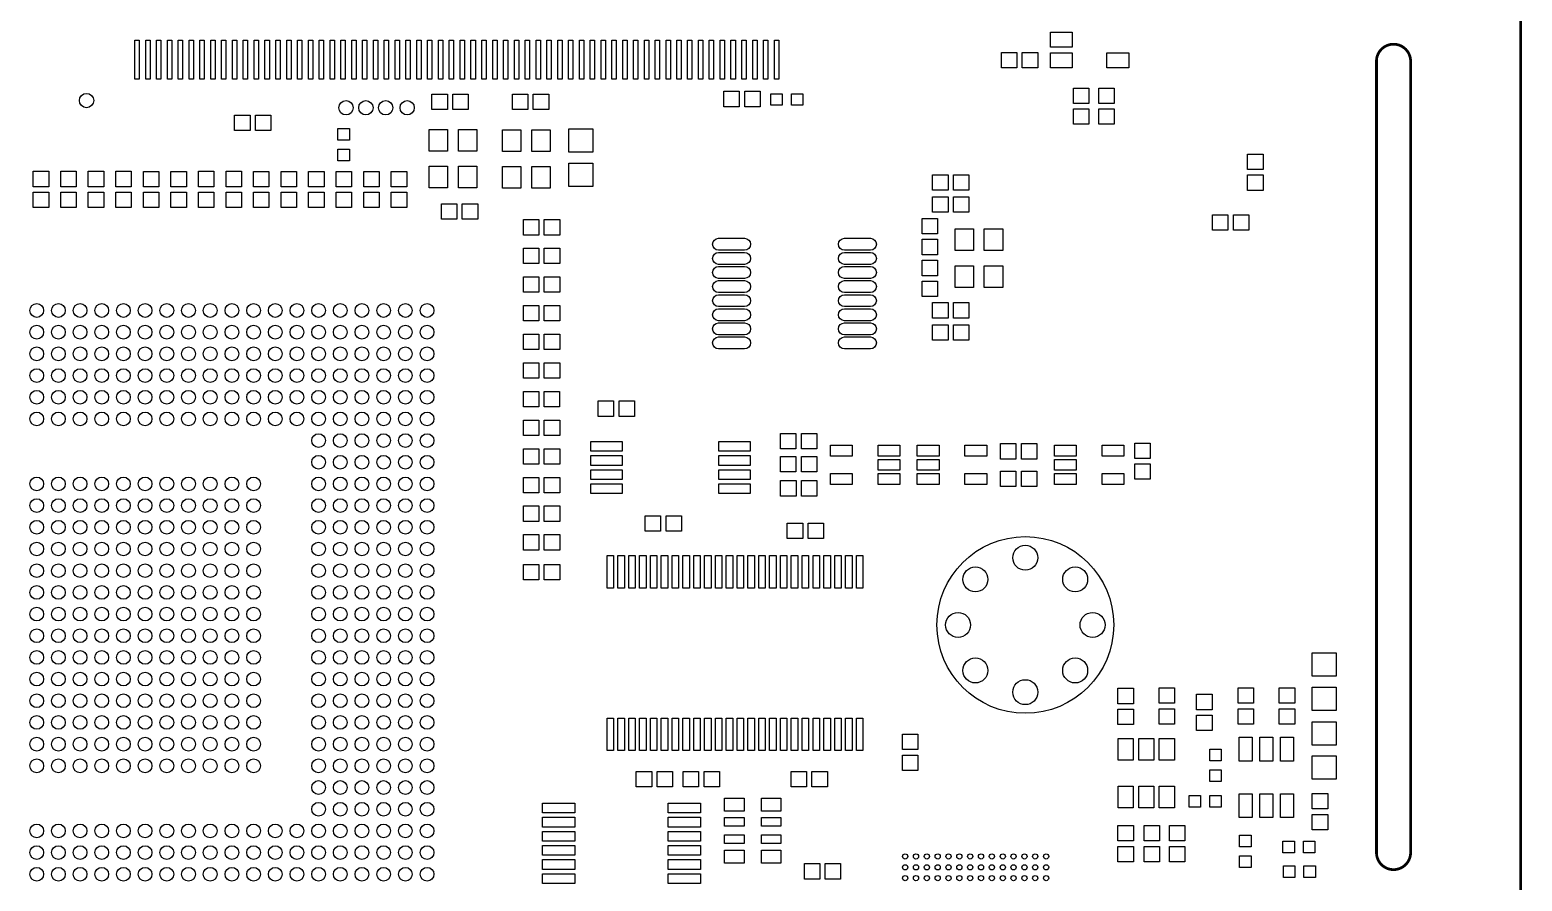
# Model space of a CAD drawing. Extents: x -186 to 234, y -83 to 214.
# Drawn here: x -2.3 to 66.5, y 33.5 to 72.8 of the extents above; entities that cross this region are included whole.
import ezdxf

# ---------------------------------------------------------------- set-up
doc = ezdxf.new("R2010")
doc.units = 0
doc.layers.add('BG_OUTLINE', color=253, linetype='CONTINUOUS')
doc.layers.add('PIN_PASTEMASK_TOP', color=85, linetype='CONTINUOUS')

msp = doc.modelspace()

# ---------------------------------------------------------------- linework, layer by layer
at = {"layer": 'BG_OUTLINE', "const_width": 0.127}
for points in [[(66.460395, 157.020311), (66.460395, -9.271)], [(59.805595, 71.334605), (59.805595, 68.794605)], [(61.380395, 71.334605), (61.380395, 68.794605)], [(59.805595, 37.381891), (59.805595, 68.794605)], [(61.380395, 34.841891), (61.380395, 68.794605)], [(59.805595, 34.841891), (59.805595, 37.381891)]]:
    msp.add_lwpolyline(points, dxfattribs=at)
for points in [[(59.805595, 71.334605, -1.000032), (61.380395, 71.334605)], [(61.380395, 34.841891, -0.999935), (59.805595, 34.841891)]]:
    msp.add_lwpolyline(points, format="xyb", dxfattribs=at)
at = {"layer": 'PIN_PASTEMASK_TOP'}
for points in [[(2.547823, 70.506336), (2.547823, 72.307247), (2.748534, 72.307247), (2.748534, 70.506336)], [(3.047721, 70.506336), (3.047721, 72.307247), (3.248431, 72.307247), (3.248431, 70.506336)], [(3.547821, 70.506336), (3.547821, 72.307247), (3.748532, 72.307247), (3.748532, 70.506336)], [(4.047719, 70.506336), (4.047719, 72.307247), (4.248429, 72.307247), (4.248429, 70.506336)], [(4.547819, 70.506336), (4.547819, 72.307247), (4.74853, 72.307247), (4.74853, 70.506336)], [(5.047717, 70.506336), (5.047717, 72.307247), (5.248427, 72.307247), (5.248427, 70.506336)], [(5.547817, 70.506336), (5.547817, 72.307247), (5.748528, 72.307247), (5.748528, 70.506336)], [(6.04774, 70.506336), (6.04774, 72.307247), (6.248451, 72.307247), (6.248451, 70.506336)], [(6.547841, 70.506336), (6.547841, 72.307247), (6.748551, 72.307247), (6.748551, 70.506336)], [(7.047738, 70.506336), (7.047738, 72.307247), (7.248449, 72.307247), (7.248449, 70.506336)], [(7.547839, 70.506336), (7.547839, 72.307247), (7.748549, 72.307247), (7.748549, 70.506336)], [(8.047736, 70.506336), (8.047736, 72.307247), (8.248447, 72.307247), (8.248447, 70.506336)], [(8.547837, 70.506336), (8.547837, 72.307247), (8.748547, 72.307247), (8.748547, 70.506336)], [(9.047734, 70.506336), (9.047734, 72.307247), (9.248445, 72.307247), (9.248445, 70.506336)], [(9.547835, 70.506336), (9.547835, 72.307247), (9.748545, 72.307247), (9.748545, 70.506336)], [(10.047732, 70.506336), (10.047732, 72.307247), (10.248443, 72.307247), (10.248443, 70.506336)], [(10.547833, 70.506336), (10.547833, 72.307247), (10.748543, 72.307247), (10.748543, 70.506336)], [(11.04773, 70.506336), (11.04773, 72.307247), (11.248441, 72.307247), (11.248441, 70.506336)], [(11.547831, 70.506336), (11.547831, 72.307247), (11.748541, 72.307247), (11.748541, 70.506336)], [(12.047728, 70.506336), (12.047728, 72.307247), (12.248439, 72.307247), (12.248439, 70.506336)], [(12.547829, 70.506336), (12.547829, 72.307247), (12.748539, 72.307247), (12.748539, 70.506336)], [(13.047726, 70.506336), (13.047726, 72.307247), (13.248437, 72.307247), (13.248437, 70.506336)], [(13.547827, 70.506336), (13.547827, 72.307247), (13.748537, 72.307247), (13.748537, 70.506336)], [(14.047724, 70.506336), (14.047724, 72.307247), (14.248435, 72.307247), (14.248435, 70.506336)], [(14.547825, 70.506336), (14.547825, 72.307247), (14.748535, 72.307247), (14.748535, 70.506336)], [(15.047722, 70.506336), (15.047722, 72.307247), (15.248433, 72.307247), (15.248433, 70.506336)], [(15.547823, 70.506336), (15.547823, 72.307247), (15.748533, 72.307247), (15.748533, 70.506336)], [(16.04772, 70.506336), (16.04772, 72.307247), (16.248431, 72.307247), (16.248431, 70.506336)], [(16.547821, 70.506336), (16.547821, 72.307247), (16.748531, 72.307247), (16.748531, 70.506336)], [(17.047718, 70.506336), (17.047718, 72.307247), (17.248429, 72.307247), (17.248429, 70.506336)], [(17.547819, 70.506336), (17.547819, 72.307247), (17.748529, 72.307247), (17.748529, 70.506336)], [(18.047716, 70.506336), (18.047716, 72.307247), (18.248427, 72.307247), (18.248427, 70.506336)], [(18.547817, 70.506336), (18.547817, 72.307247), (18.748527, 72.307247), (18.748527, 70.506336)], [(19.047739, 70.506336), (19.047739, 72.307247), (19.24845, 72.307247), (19.24845, 70.506336)], [(19.54784, 70.506336), (19.54784, 72.307247), (19.748551, 72.307247), (19.748551, 70.506336)], [(20.047737, 70.506336), (20.047737, 72.307247), (20.248448, 72.307247), (20.248448, 70.506336)], [(20.547838, 70.506336), (20.547838, 72.307247), (20.748549, 72.307247), (20.748549, 70.506336)], [(21.047735, 70.506336), (21.047735, 72.307247), (21.248446, 72.307247), (21.248446, 70.506336)], [(21.547836, 70.506336), (21.547836, 72.307247), (21.748547, 72.307247), (21.748547, 70.506336)], [(22.047733, 70.506336), (22.047733, 72.307247), (22.248444, 72.307247), (22.248444, 70.506336)], [(22.547834, 70.506336), (22.547834, 72.307247), (22.748545, 72.307247), (22.748545, 70.506336)], [(23.047731, 70.506336), (23.047731, 72.307247), (23.248442, 72.307247), (23.248442, 70.506336)], [(23.547832, 70.506336), (23.547832, 72.307247), (23.748543, 72.307247), (23.748543, 70.506336)], [(24.047729, 70.506336), (24.047729, 72.307247), (24.24844, 72.307247), (24.24844, 70.506336)], [(24.54783, 70.506336), (24.54783, 72.307247), (24.748541, 72.307247), (24.748541, 70.506336)], [(25.047727, 70.506336), (25.047727, 72.307247), (25.248438, 72.307247), (25.248438, 70.506336)], [(25.547828, 70.506336), (25.547828, 72.307247), (25.748539, 72.307247), (25.748539, 70.506336)], [(26.047725, 70.506336), (26.047725, 72.307247), (26.248436, 72.307247), (26.248436, 70.506336)], [(26.547826, 70.506336), (26.547826, 72.307247), (26.748537, 72.307247), (26.748537, 70.506336)], [(27.047723, 70.506336), (27.047723, 72.307247), (27.248434, 72.307247), (27.248434, 70.506336)], [(27.738629, 72.307247), (27.738629, 70.506336), (27.537918, 70.506336), (27.537918, 72.307247)], [(28.238526, 72.307247), (28.238526, 70.506336), (28.037815, 70.506336), (28.037815, 72.307247)], [(28.738627, 72.307247), (28.738627, 70.506336), (28.537916, 70.506336), (28.537916, 72.307247)], [(29.23855, 72.307247), (29.23855, 70.506336), (29.037839, 70.506336), (29.037839, 72.307247)], [(29.73865, 72.307247), (29.73865, 70.506336), (29.537939, 70.506336), (29.537939, 72.307247)], [(30.238548, 72.307247), (30.238548, 70.506336), (30.037837, 70.506336), (30.037837, 72.307247)], [(30.738648, 72.307247), (30.738648, 70.506336), (30.537937, 70.506336), (30.537937, 72.307247)], [(31.238546, 72.307247), (31.238546, 70.506336), (31.037835, 70.506336), (31.037835, 72.307247)], [(31.738646, 72.307247), (31.738646, 70.506336), (31.537935, 70.506336), (31.537935, 72.307247)], [(32.238544, 72.307247), (32.238544, 70.506336), (32.037833, 70.506336), (32.037833, 72.307247)], [(44.77799, 72.681097), (45.777988, 72.681097), (45.777988, 71.981098), (44.77799, 71.981098)], [(43.222189, 71.736712), (43.222189, 71.025512), (42.510989, 71.025512), (42.510989, 71.736712)], [(44.1849, 71.736712), (44.1849, 71.025512), (43.4737, 71.025512), (43.4737, 71.736712)], [(44.77799, 71.731086), (45.777988, 71.731086), (45.777988, 71.031087), (44.77799, 71.031087)], [(47.377985, 71.731086), (48.377983, 71.731086), (48.377983, 71.031087), (47.377985, 71.031087)], [(16.248583, 69.1134), (16.248583, 69.8246), (16.959783, 69.8246), (16.959783, 69.1134)], [(17.211294, 69.1134), (17.211294, 69.8246), (17.922494, 69.8246), (17.922494, 69.1134)], [(20.668285, 69.8246), (20.668285, 69.1134), (19.957085, 69.1134), (19.957085, 69.8246)], [(21.630996, 69.8246), (21.630996, 69.1134), (20.919796, 69.1134), (20.919796, 69.8246)], [(30.420589, 69.9516), (30.420589, 69.2404), (29.709389, 69.2404), (29.709389, 69.9516)], [(31.3833, 69.9516), (31.3833, 69.2404), (30.6721, 69.2404), (30.6721, 69.9516)], [(31.871387, 69.3039), (31.871387, 69.8373), (32.404787, 69.8373), (32.404787, 69.3039)], [(32.821397, 69.3039), (32.821397, 69.8373), (33.354797, 69.8373), (33.354797, 69.3039)], [(46.546795, 69.390311), (45.835595, 69.390311), (45.835595, 70.101511), (46.546795, 70.101511)], [(47.003995, 70.101511), (47.715195, 70.101511), (47.715195, 69.390311), (47.003995, 69.390311)], [(7.146265, 68.14058), (7.146265, 68.85178), (7.857465, 68.85178), (7.857465, 68.14058)], [(8.108975, 68.14058), (8.108975, 68.85178), (8.820175, 68.85178), (8.820175, 68.14058)], [(46.546795, 68.4276), (45.835595, 68.4276), (45.835595, 69.1388), (46.546795, 69.1388)], [(47.003995, 69.1388), (47.715195, 69.1388), (47.715195, 68.4276), (47.003995, 68.4276)], [(11.913895, 68.229505), (12.447295, 68.229505), (12.447295, 67.696105), (11.913895, 67.696105)], [(16.965435, 67.194608), (16.115525, 67.194608), (16.115525, 68.194606), (16.965435, 68.194606)], [(18.315648, 67.194608), (17.465739, 67.194608), (17.465739, 68.194606), (18.315648, 68.194606)], [(19.500126, 68.174819), (20.350036, 68.174819), (20.350036, 67.174821), (19.500126, 67.174821)], [(20.850339, 68.174819), (21.700249, 68.174819), (21.700249, 67.174821), (20.850339, 67.174821)], [(22.554006, 68.210887), (23.671606, 68.210887), (23.671606, 67.138499), (22.554006, 67.138499)], [(11.913895, 67.279495), (12.447295, 67.279495), (12.447295, 66.746095), (11.913895, 66.746095)], [(54.5735, 66.3448), (53.8623, 66.3448), (53.8623, 67.056), (54.5735, 67.056)], [(-1.428013, 65.549297), (-2.139213, 65.549297), (-2.139213, 66.260497), (-1.428013, 66.260497)], [(-0.158013, 65.549297), (-0.869213, 65.549297), (-0.869213, 66.260497), (-0.158013, 66.260497)], [(1.111987, 65.549297), (0.400787, 65.549297), (0.400787, 66.260497), (1.111987, 66.260497)], [(2.381987, 65.549297), (1.670787, 65.549297), (1.670787, 66.260497), (2.381987, 66.260497)], [(2.940787, 66.258008), (3.651987, 66.258008), (3.651987, 65.546808), (2.940787, 65.546808)], [(4.210787, 66.258008), (4.921987, 66.258008), (4.921987, 65.546808), (4.210787, 65.546808)], [(6.191987, 65.549297), (5.480787, 65.549297), (5.480787, 66.260497), (6.191987, 66.260497)], [(7.461987, 65.549297), (6.750787, 65.549297), (6.750787, 66.260497), (7.461987, 66.260497)], [(8.020787, 66.258008), (8.731987, 66.258008), (8.731987, 65.546808), (8.020787, 65.546808)], [(9.290787, 66.258008), (10.001987, 66.258008), (10.001987, 65.546808), (9.290787, 65.546808)], [(11.271987, 65.546707), (10.560787, 65.546707), (10.560787, 66.257907), (11.271987, 66.257907)], [(12.541987, 65.546707), (11.830787, 65.546707), (11.830787, 66.257907), (12.541987, 66.257907)], [(13.100787, 66.258008), (13.811987, 66.258008), (13.811987, 65.546808), (13.100787, 65.546808)], [(14.370787, 66.258008), (15.081987, 66.258008), (15.081987, 65.546808), (14.370787, 65.546808)], [(16.965435, 65.494789), (16.115525, 65.494789), (16.115525, 66.494787), (16.965435, 66.494787)], [(18.315648, 65.494789), (17.465739, 65.494789), (17.465739, 66.494787), (18.315648, 66.494787)], [(19.500126, 66.475), (20.350036, 66.475), (20.350036, 65.475002), (19.500126, 65.475002)], [(20.850339, 66.475), (21.700249, 66.475), (21.700249, 65.475002), (20.850339, 65.475002)], [(22.554006, 66.636087), (23.671606, 66.636087), (23.671606, 65.563699), (22.554006, 65.563699)], [(40.048485, 66.095905), (40.048485, 65.384705), (39.337285, 65.384705), (39.337285, 66.095905)], [(41.011196, 66.095905), (41.011196, 65.384705), (40.299996, 65.384705), (40.299996, 66.095905)], [(54.5735, 65.382089), (53.8623, 65.382089), (53.8623, 66.093289), (54.5735, 66.093289)], [(-1.428013, 64.586587), (-2.139213, 64.586587), (-2.139213, 65.297787), (-1.428013, 65.297787)], [(-0.158013, 64.586587), (-0.869213, 64.586587), (-0.869213, 65.297787), (-0.158013, 65.297787)], [(1.111987, 64.586587), (0.400787, 64.586587), (0.400787, 65.297787), (1.111987, 65.297787)], [(2.381987, 64.586587), (1.670787, 64.586587), (1.670787, 65.297787), (2.381987, 65.297787)], [(2.940787, 65.295297), (3.651987, 65.295297), (3.651987, 64.584097), (2.940787, 64.584097)], [(4.210787, 65.295297), (4.921987, 65.295297), (4.921987, 64.584097), (4.210787, 64.584097)], [(6.191987, 64.586587), (5.480787, 64.586587), (5.480787, 65.297787), (6.191987, 65.297787)], [(7.461987, 64.586587), (6.750787, 64.586587), (6.750787, 65.297787), (7.461987, 65.297787)], [(8.020787, 65.295297), (8.731987, 65.295297), (8.731987, 64.584097), (8.020787, 64.584097)], [(9.290787, 65.295297), (10.001987, 65.295297), (10.001987, 64.584097), (9.290787, 64.584097)], [(11.271987, 64.583996), (10.560787, 64.583996), (10.560787, 65.295196), (11.271987, 65.295196)], [(12.541987, 64.583996), (11.830787, 64.583996), (11.830787, 65.295196), (12.541987, 65.295196)], [(13.100787, 65.295297), (13.811987, 65.295297), (13.811987, 64.584097), (13.100787, 64.584097)], [(14.370787, 65.295297), (15.081987, 65.295297), (15.081987, 64.584097), (14.370787, 64.584097)], [(17.394504, 64.761897), (17.394504, 64.050697), (16.683304, 64.050697), (16.683304, 64.761897)], [(18.357215, 64.761897), (18.357215, 64.050697), (17.646015, 64.050697), (17.646015, 64.761897)], [(40.048485, 65.079905), (40.048485, 64.368705), (39.337285, 64.368705), (39.337285, 65.079905)], [(41.011196, 65.079905), (41.011196, 64.368705), (40.299996, 64.368705), (40.299996, 65.079905)], [(21.176285, 64.0334), (21.176285, 63.3222), (20.465085, 63.3222), (20.465085, 64.0334)], [(22.138996, 64.0334), (22.138996, 63.3222), (21.427796, 63.3222), (21.427796, 64.0334)], [(39.564589, 63.37681), (38.853389, 63.37681), (38.853389, 64.08801), (39.564589, 64.08801)], [(52.246784, 63.541402), (52.246784, 64.252602), (52.957984, 64.252602), (52.957984, 63.541402)], [(53.209495, 63.541402), (53.209495, 64.252602), (53.920695, 64.252602), (53.920695, 63.541402)], [(40.369528, 63.605308), (41.219437, 63.605308), (41.219437, 62.60531), (40.369528, 62.60531)], [(41.719741, 63.605308), (42.569651, 63.605308), (42.569651, 62.60531), (41.719741, 62.60531)], [(21.176285, 62.7126), (21.176285, 62.0014), (20.465085, 62.0014), (20.465085, 62.7126)], [(22.138996, 62.7126), (22.138996, 62.0014), (21.427796, 62.0014), (21.427796, 62.7126)], [(39.564589, 62.414099), (38.853389, 62.414099), (38.853389, 63.125299), (39.564589, 63.125299)], [(38.853389, 62.157712), (39.564589, 62.157712), (39.564589, 61.446512), (38.853389, 61.446512)], [(21.176285, 61.3918), (21.176285, 60.6806), (20.465085, 60.6806), (20.465085, 61.3918)], [(22.138996, 61.3918), (22.138996, 60.6806), (21.427796, 60.6806), (21.427796, 61.3918)], [(40.369528, 61.90549), (41.219437, 61.90549), (41.219437, 60.905492), (40.369528, 60.905492)], [(41.719741, 61.90549), (42.569651, 61.90549), (42.569651, 60.905492), (41.719741, 60.905492)], [(38.853389, 61.195001), (39.564589, 61.195001), (39.564589, 60.483801), (38.853389, 60.483801)], [(21.176285, 60.071), (21.176285, 59.3598), (20.465085, 59.3598), (20.465085, 60.071)], [(22.138996, 60.071), (22.138996, 59.3598), (21.427796, 59.3598), (21.427796, 60.071)], [(40.048485, 60.203105), (40.048485, 59.491905), (39.337285, 59.491905), (39.337285, 60.203105)], [(41.011196, 60.203105), (41.011196, 59.491905), (40.299996, 59.491905), (40.299996, 60.203105)], [(40.048485, 59.187105), (40.048485, 58.475905), (39.337285, 58.475905), (39.337285, 59.187105)], [(41.011196, 59.187105), (41.011196, 58.475905), (40.299996, 58.475905), (40.299996, 59.187105)], [(21.176285, 58.7502), (21.176285, 58.039), (20.465085, 58.039), (20.465085, 58.7502)], [(22.138996, 58.7502), (22.138996, 58.039), (21.427796, 58.039), (21.427796, 58.7502)], [(21.176285, 57.4294), (21.176285, 56.7182), (20.465085, 56.7182), (20.465085, 57.4294)], [(22.138996, 57.4294), (22.138996, 56.7182), (21.427796, 56.7182), (21.427796, 57.4294)], [(21.173694, 56.1086), (21.173694, 55.3974), (20.462494, 55.3974), (20.462494, 56.1086)], [(22.136405, 56.1086), (22.136405, 55.3974), (21.425205, 55.3974), (21.425205, 56.1086)], [(23.916208, 54.958945), (23.916208, 55.670145), (24.627408, 55.670145), (24.627408, 54.958945)], [(24.878919, 54.958945), (24.878919, 55.670145), (25.590119, 55.670145), (25.590119, 54.958945)], [(21.176285, 54.7878), (21.176285, 54.0766), (20.465085, 54.0766), (20.465085, 54.7878)], [(22.138996, 54.7878), (22.138996, 54.0766), (21.427796, 54.0766), (21.427796, 54.7878)], [(25.020842, 53.795955), (25.020842, 53.345867), (23.57073, 53.345867), (23.57073, 53.795955)], [(30.920855, 53.795955), (30.920855, 53.345867), (29.470744, 53.345867), (29.470744, 53.795955)], [(33.030693, 54.170605), (33.030693, 53.459405), (32.319493, 53.459405), (32.319493, 54.170605)], [(33.993404, 54.170605), (33.993404, 53.459405), (33.282204, 53.459405), (33.282204, 54.170605)], [(43.177003, 53.702509), (43.177003, 52.991309), (42.465803, 52.991309), (42.465803, 53.702509)], [(44.139714, 53.702509), (44.139714, 52.991309), (43.428514, 52.991309), (43.428514, 53.702509)], [(48.657789, 53.729204), (49.368989, 53.729204), (49.368989, 53.018004), (48.657789, 53.018004)], [(21.177301, 53.467), (21.177301, 52.7558), (20.466101, 52.7558), (20.466101, 53.467)], [(22.140012, 53.467), (22.140012, 52.7558), (21.428812, 52.7558), (21.428812, 53.467)], [(25.020842, 53.145944), (25.020842, 52.695856), (23.57073, 52.695856), (23.57073, 53.145944)], [(30.920855, 53.145944), (30.920855, 52.695856), (29.470744, 52.695856), (29.470744, 53.145944)], [(33.030693, 53.103805), (33.030693, 52.392605), (32.319493, 52.392605), (32.319493, 53.103805)], [(33.993404, 53.103805), (33.993404, 52.392605), (33.282204, 52.392605), (33.282204, 53.103805)], [(35.623538, 53.122297), (34.621229, 53.122297), (34.621229, 53.624709), (35.623538, 53.624709)], [(37.823737, 53.122297), (36.821427, 53.122297), (36.821427, 53.624709), (37.823737, 53.624709)], [(38.628841, 53.624709), (39.63115, 53.624709), (39.63115, 53.122297), (38.628841, 53.122297)], [(40.82904, 53.624709), (41.831349, 53.624709), (41.831349, 53.122297), (40.82904, 53.122297)], [(44.951332, 53.624709), (45.953642, 53.624709), (45.953642, 53.122297), (44.951332, 53.122297)], [(47.151531, 53.624709), (48.153841, 53.624709), (48.153841, 53.122297), (47.151531, 53.122297)], [(25.020842, 52.495755), (25.020842, 52.045667), (23.57073, 52.045667), (23.57073, 52.495755)], [(30.920855, 52.495755), (30.920855, 52.045667), (29.470744, 52.045667), (29.470744, 52.495755)], [(35.623538, 51.822274), (34.621229, 51.822274), (34.621229, 52.324686), (35.623538, 52.324686)], [(37.823737, 52.472285), (36.821427, 52.472285), (36.821427, 52.974697), (37.823737, 52.974697)], [(37.823737, 51.822274), (36.821427, 51.822274), (36.821427, 52.324686), (37.823737, 52.324686)], [(38.628841, 52.974697), (39.63115, 52.974697), (39.63115, 52.472285), (38.628841, 52.472285)], [(38.628841, 52.324686), (39.63115, 52.324686), (39.63115, 51.822274), (38.628841, 51.822274)], [(40.82904, 52.324686), (41.831349, 52.324686), (41.831349, 51.822274), (40.82904, 51.822274)], [(43.177003, 52.432509), (43.177003, 51.721309), (42.465803, 51.721309), (42.465803, 52.432509)], [(44.139714, 52.432509), (44.139714, 51.721309), (43.428514, 51.721309), (43.428514, 52.432509)], [(44.951332, 52.974697), (45.953642, 52.974697), (45.953642, 52.472285), (44.951332, 52.472285)], [(44.951332, 52.324686), (45.953642, 52.324686), (45.953642, 51.822274), (44.951332, 51.822274)], [(47.151531, 52.324686), (48.153841, 52.324686), (48.153841, 51.822274), (47.151531, 51.822274)], [(48.657789, 52.766493), (49.368989, 52.766493), (49.368989, 52.055293), (48.657789, 52.055293)], [(21.176285, 52.1462), (21.176285, 51.435), (20.465085, 51.435), (20.465085, 52.1462)], [(22.138996, 52.1462), (22.138996, 51.435), (21.427796, 51.435), (21.427796, 52.1462)], [(25.020842, 51.845743), (25.020842, 51.395655), (23.57073, 51.395655), (23.57073, 51.845743)], [(30.920855, 51.845743), (30.920855, 51.395655), (29.470744, 51.395655), (29.470744, 51.845743)], [(33.038085, 51.9938), (33.038085, 51.2826), (32.326885, 51.2826), (32.326885, 51.9938)], [(34.000796, 51.9938), (34.000796, 51.2826), (33.289596, 51.2826), (33.289596, 51.9938)], [(20.464983, 50.1142), (20.464983, 50.8254), (21.176183, 50.8254), (21.176183, 50.1142)], [(21.427694, 50.1142), (21.427694, 50.8254), (22.138894, 50.8254), (22.138894, 50.1142)], [(26.792987, 50.368708), (26.792987, 49.657508), (26.081787, 49.657508), (26.081787, 50.368708)], [(27.755698, 50.368708), (27.755698, 49.657508), (27.044498, 49.657508), (27.044498, 50.368708)], [(32.632879, 49.3268), (32.632879, 50.038), (33.344079, 50.038), (33.344079, 49.3268)], [(33.595589, 49.3268), (33.595589, 50.038), (34.306789, 50.038), (34.306789, 49.3268)], [(21.174989, 49.5046), (21.174989, 48.7934), (20.463789, 48.7934), (20.463789, 49.5046)], [(22.1377, 49.5046), (22.1377, 48.7934), (21.4265, 48.7934), (21.4265, 49.5046)], [(24.320271, 47.041841), (24.320271, 48.54194), (24.620271, 48.54194), (24.620271, 47.041841)], [(24.820474, 47.041841), (24.820474, 48.54194), (25.120473, 48.54194), (25.120473, 47.041841)], [(25.320269, 47.041841), (25.320269, 48.54194), (25.620269, 48.54194), (25.620269, 47.041841)], [(25.820472, 47.041841), (25.820472, 48.54194), (26.120471, 48.54194), (26.120471, 47.041841)], [(26.320267, 47.041841), (26.320267, 48.54194), (26.620267, 48.54194), (26.620267, 47.041841)], [(26.82047, 47.041841), (26.82047, 48.54194), (27.120469, 48.54194), (27.120469, 47.041841)], [(27.320265, 47.041841), (27.320265, 48.54194), (27.620265, 48.54194), (27.620265, 47.041841)], [(27.820468, 47.041841), (27.820468, 48.54194), (28.120467, 48.54194), (28.120467, 47.041841)], [(28.320263, 47.041841), (28.320263, 48.54194), (28.620263, 48.54194), (28.620263, 47.041841)], [(28.820466, 47.041841), (28.820466, 48.54194), (29.120465, 48.54194), (29.120465, 47.041841)], [(29.320287, 47.041841), (29.320287, 48.54194), (29.620286, 48.54194), (29.620286, 47.041841)], [(29.820464, 47.041841), (29.820464, 48.54194), (30.120463, 48.54194), (30.120463, 47.041841)], [(30.320285, 47.041841), (30.320285, 48.54194), (30.620284, 48.54194), (30.620284, 47.041841)], [(30.820462, 47.041841), (30.820462, 48.54194), (31.120461, 48.54194), (31.120461, 47.041841)], [(31.320283, 47.041841), (31.320283, 48.54194), (31.620282, 48.54194), (31.620282, 47.041841)], [(31.820485, 47.041841), (31.820485, 48.54194), (32.120484, 48.54194), (32.120484, 47.041841)], [(32.320281, 47.041841), (32.320281, 48.54194), (32.62028, 48.54194), (32.62028, 47.041841)], [(32.820483, 47.041841), (32.820483, 48.54194), (33.120482, 48.54194), (33.120482, 47.041841)], [(33.320279, 47.041841), (33.320279, 48.54194), (33.620278, 48.54194), (33.620278, 47.041841)], [(33.820481, 47.041841), (33.820481, 48.54194), (34.12048, 48.54194), (34.12048, 47.041841)], [(34.320277, 47.041841), (34.320277, 48.54194), (34.620276, 48.54194), (34.620276, 47.041841)], [(34.820479, 47.041841), (34.820479, 48.54194), (35.120478, 48.54194), (35.120478, 47.041841)], [(35.320275, 47.041841), (35.320275, 48.54194), (35.620274, 48.54194), (35.620274, 47.041841)], [(35.820477, 47.041841), (35.820477, 48.54194), (36.120476, 48.54194), (36.120476, 47.041841)], [(21.176285, 48.133), (21.176285, 47.4218), (20.465085, 47.4218), (20.465085, 48.133)], [(22.138996, 48.133), (22.138996, 47.4218), (21.427796, 47.4218), (21.427796, 48.133)], [(57.954189, 42.974006), (56.836589, 42.974006), (56.836589, 44.046394), (57.954189, 44.046394)], [(48.596804, 41.7068), (47.885604, 41.7068), (47.885604, 42.418), (48.596804, 42.418)], [(49.7856, 42.439107), (50.4968, 42.439107), (50.4968, 41.727907), (49.7856, 41.727907)], [(51.510006, 42.141013), (52.221206, 42.141013), (52.221206, 41.429813), (51.510006, 41.429813)], [(54.134004, 41.728111), (53.422804, 41.728111), (53.422804, 42.439311), (54.134004, 42.439311)], [(56.034, 41.728111), (55.3228, 41.728111), (55.3228, 42.439311), (56.034, 42.439311)], [(57.954189, 41.399206), (56.836589, 41.399206), (56.836589, 42.471594), (57.954189, 42.471594)], [(48.596804, 40.744089), (47.885604, 40.744089), (47.885604, 41.455289), (48.596804, 41.455289)], [(49.7856, 41.476397), (50.4968, 41.476397), (50.4968, 40.765197), (49.7856, 40.765197)], [(54.134004, 40.7654), (53.422804, 40.7654), (53.422804, 41.4766), (54.134004, 41.4766)], [(56.034, 40.7654), (55.3228, 40.7654), (55.3228, 41.4766), (56.034, 41.4766)], [(24.320271, 39.542237), (24.320271, 41.042336), (24.620271, 41.042336), (24.620271, 39.542237)], [(24.820474, 39.542237), (24.820474, 41.042336), (25.120473, 41.042336), (25.120473, 39.542237)], [(25.320269, 39.542237), (25.320269, 41.042336), (25.620269, 41.042336), (25.620269, 39.542237)], [(25.820472, 39.542237), (25.820472, 41.042336), (26.120471, 41.042336), (26.120471, 39.542237)], [(26.320267, 39.542237), (26.320267, 41.042336), (26.620267, 41.042336), (26.620267, 39.542237)], [(26.82047, 39.542237), (26.82047, 41.042336), (27.120469, 41.042336), (27.120469, 39.542237)], [(27.320265, 39.542237), (27.320265, 41.042336), (27.620265, 41.042336), (27.620265, 39.542237)], [(27.820468, 39.542237), (27.820468, 41.042336), (28.120467, 41.042336), (28.120467, 39.542237)], [(28.320263, 39.542237), (28.320263, 41.042336), (28.620263, 41.042336), (28.620263, 39.542237)], [(28.820466, 39.542237), (28.820466, 41.042336), (29.120465, 41.042336), (29.120465, 39.542237)], [(29.320287, 39.542237), (29.320287, 41.042336), (29.620286, 41.042336), (29.620286, 39.542237)], [(29.820464, 39.542237), (29.820464, 41.042336), (30.120463, 41.042336), (30.120463, 39.542237)], [(30.320285, 39.542237), (30.320285, 41.042336), (30.620284, 41.042336), (30.620284, 39.542237)], [(30.820462, 39.542237), (30.820462, 41.042336), (31.120461, 41.042336), (31.120461, 39.542237)], [(31.320283, 39.542237), (31.320283, 41.042336), (31.620282, 41.042336), (31.620282, 39.542237)], [(31.820485, 39.542237), (31.820485, 41.042336), (32.120484, 41.042336), (32.120484, 39.542237)], [(32.320281, 39.542237), (32.320281, 41.042336), (32.62028, 41.042336), (32.62028, 39.542237)], [(32.820483, 39.542237), (32.820483, 41.042336), (33.120482, 41.042336), (33.120482, 39.542237)], [(33.320279, 39.542237), (33.320279, 41.042336), (33.620278, 41.042336), (33.620278, 39.542237)], [(33.820481, 39.542237), (33.820481, 41.042336), (34.12048, 41.042336), (34.12048, 39.542237)], [(34.320277, 39.542237), (34.320277, 41.042336), (34.620276, 41.042336), (34.620276, 39.542237)], [(34.820479, 39.542237), (34.820479, 41.042336), (35.120478, 41.042336), (35.120478, 39.542237)], [(35.320275, 39.542237), (35.320275, 41.042336), (35.620274, 41.042336), (35.620274, 39.542237)], [(35.820477, 39.542237), (35.820477, 41.042336), (36.120476, 41.042336), (36.120476, 39.542237)], [(51.510006, 41.178302), (52.221206, 41.178302), (52.221206, 40.467102), (51.510006, 40.467102)], [(57.954189, 39.799006), (56.836589, 39.799006), (56.836589, 40.871394), (57.954189, 40.871394)], [(37.941987, 40.300402), (38.653187, 40.300402), (38.653187, 39.589202), (37.941987, 39.589202)], [(48.591178, 39.106399), (47.891179, 39.106399), (47.891179, 40.106397), (48.591178, 40.106397)], [(49.541189, 39.106399), (48.84119, 39.106399), (48.84119, 40.106397), (49.541189, 40.106397)], [(50.4912, 39.106399), (49.791201, 39.106399), (49.791201, 40.106397), (50.4912, 40.106397)], [(53.478379, 40.156295), (54.078378, 40.156295), (54.078378, 39.056297), (53.478379, 39.056297)], [(54.42839, 40.156295), (55.028389, 40.156295), (55.028389, 39.056297), (54.42839, 39.056297)], [(55.378401, 40.156295), (55.9784, 40.156295), (55.9784, 39.056297), (55.378401, 39.056297)], [(37.941987, 39.337691), (38.653187, 39.337691), (38.653187, 38.626491), (37.941987, 38.626491)], [(52.647952, 39.073099), (52.114552, 39.073099), (52.114552, 39.606499), (52.647952, 39.606499)], [(57.954189, 38.224206), (56.836589, 38.224206), (56.836589, 39.296594), (57.954189, 39.296594)], [(26.381989, 38.5826), (26.381989, 37.8714), (25.670789, 37.8714), (25.670789, 38.5826)], [(27.3447, 38.5826), (27.3447, 37.8714), (26.6335, 37.8714), (26.6335, 38.5826)], [(27.832279, 37.8714), (27.832279, 38.5826), (28.543479, 38.5826), (28.543479, 37.8714)], [(28.794989, 37.8714), (28.794989, 38.5826), (29.506189, 38.5826), (29.506189, 37.8714)], [(32.810679, 37.8714), (32.810679, 38.5826), (33.521879, 38.5826), (33.521879, 37.8714)], [(33.773389, 37.8714), (33.773389, 38.5826), (34.484589, 38.5826), (34.484589, 37.8714)], [(52.647952, 38.123089), (52.114552, 38.123089), (52.114552, 38.656489), (52.647952, 38.656489)], [(48.591178, 36.906403), (47.891179, 36.906403), (47.891179, 37.906401), (48.591178, 37.906401)], [(49.541189, 36.906403), (48.84119, 36.906403), (48.84119, 37.906401), (49.541189, 37.906401)], [(50.4912, 36.906403), (49.791201, 36.906403), (49.791201, 37.906401), (50.4912, 37.906401)], [(29.744035, 36.757356), (29.744035, 37.357253), (30.643932, 37.357253), (30.643932, 36.757356)], [(31.443854, 36.757356), (31.443854, 37.357253), (32.34375, 37.357253), (32.34375, 36.757356)], [(51.69789, 37.473103), (51.69789, 36.939703), (51.16449, 36.939703), (51.16449, 37.473103)], [(52.647901, 37.473103), (52.647901, 36.939703), (52.114501, 36.939703), (52.114501, 37.473103)], [(53.478379, 37.556402), (54.078378, 37.556402), (54.078378, 36.456404), (53.478379, 36.456404)], [(54.42839, 37.556402), (55.028389, 37.556402), (55.028389, 36.456404), (54.42839, 36.456404)], [(55.378401, 37.556402), (55.9784, 37.556402), (55.9784, 36.456404), (55.378401, 36.456404)], [(56.8468, 37.562104), (57.558, 37.562104), (57.558, 36.850904), (56.8468, 36.850904)], [(21.338032, 36.666653), (21.338032, 37.116741), (22.838131, 37.116741), (22.838131, 36.666653)], [(27.137817, 36.666653), (27.137817, 37.116741), (28.637916, 37.116741), (28.637916, 36.666653)], [(56.8468, 36.599393), (57.558, 36.599393), (57.558, 35.888193), (56.8468, 35.888193)], [(21.338032, 36.016743), (21.338032, 36.466831), (22.838131, 36.466831), (22.838131, 36.016743)], [(21.338032, 35.366757), (21.338032, 35.816845), (22.838131, 35.816845), (22.838131, 35.366757)], [(27.137817, 36.016743), (27.137817, 36.466831), (28.637916, 36.466831), (28.637916, 36.016743)], [(27.137817, 35.366757), (27.137817, 35.816845), (28.637916, 35.816845), (28.637916, 35.366757)], [(29.744035, 36.057408), (29.744035, 36.457407), (30.643932, 36.457407), (30.643932, 36.057408)], [(31.443854, 36.057408), (31.443854, 36.457407), (32.34375, 36.457407), (32.34375, 36.057408)], [(48.596804, 35.378111), (47.885604, 35.378111), (47.885604, 36.089311), (48.596804, 36.089311)], [(49.800789, 35.378111), (49.089589, 35.378111), (49.089589, 36.089311), (49.800789, 36.089311)], [(50.969189, 35.378111), (50.257989, 35.378111), (50.257989, 36.089311), (50.969189, 36.089311)], [(21.338032, 34.716745), (21.338032, 35.166833), (22.838131, 35.166833), (22.838131, 34.716745)], [(27.137817, 34.716745), (27.137817, 35.166833), (28.637916, 35.166833), (28.637916, 34.716745)], [(29.744035, 35.25741), (29.744035, 35.657409), (30.643932, 35.657409), (30.643932, 35.25741)], [(31.443854, 35.25741), (31.443854, 35.657409), (32.34375, 35.657409), (32.34375, 35.25741)], [(48.596804, 34.4154), (47.885604, 34.4154), (47.885604, 35.1266), (48.596804, 35.1266)], [(49.800789, 34.4154), (49.089589, 34.4154), (49.089589, 35.1266), (49.800789, 35.1266)], [(50.969189, 34.4154), (50.257989, 34.4154), (50.257989, 35.1266), (50.969189, 35.1266)], [(54.029889, 35.107905), (53.496489, 35.107905), (53.496489, 35.641305), (54.029889, 35.641305)], [(56.018684, 35.3695), (56.018684, 34.8361), (55.485284, 34.8361), (55.485284, 35.3695)], [(56.968695, 35.3695), (56.968695, 34.8361), (56.435295, 34.8361), (56.435295, 35.3695)], [(21.338032, 34.066759), (21.338032, 34.516847), (22.838131, 34.516847), (22.838131, 34.066759)], [(27.137817, 34.066759), (27.137817, 34.516847), (28.637916, 34.516847), (28.637916, 34.066759)], [(29.744035, 34.357564), (29.744035, 34.957461), (30.643932, 34.957461), (30.643932, 34.357564)], [(31.443854, 34.357564), (31.443854, 34.957461), (32.34375, 34.957461), (32.34375, 34.357564)], [(54.029889, 34.157895), (53.496489, 34.157895), (53.496489, 34.691295), (54.029889, 34.691295)], [(21.338032, 33.416748), (21.338032, 33.866836), (22.838131, 33.866836), (22.838131, 33.416748)], [(27.137817, 33.416748), (27.137817, 33.866836), (28.637916, 33.866836), (28.637916, 33.416748)], [(33.422082, 33.621497), (33.422082, 34.332697), (34.133282, 34.332697), (34.133282, 33.621497)], [(34.384793, 33.621497), (34.384793, 34.332697), (35.095993, 34.332697), (35.095993, 33.621497)], [(55.510684, 33.6931), (55.510684, 34.2265), (56.044084, 34.2265), (56.044084, 33.6931)], [(56.460695, 33.6931), (56.460695, 34.2265), (56.994095, 34.2265), (56.994095, 33.6931)]]:
    msp.add_lwpolyline(points, close=True, dxfattribs=at)
for points in [[(29.467353, 63.17041), (30.667249, 63.17041, -1), (30.667249, 62.61801), (29.467353, 62.61801, -1)], [(35.267138, 63.17041), (36.467034, 63.17041, -1), (36.467034, 62.61801), (35.267138, 62.61801, -1)], [(29.467353, 62.520398), (30.667249, 62.520398, -1), (30.667249, 61.967999), (29.467353, 61.967999, -1)], [(35.267138, 62.520398), (36.467034, 62.520398, -1), (36.467034, 61.967999), (35.267138, 61.967999, -1)], [(29.467353, 61.870412), (30.667249, 61.870412, -1), (30.667249, 61.318013), (29.467353, 61.318013, -1)], [(35.267138, 61.870412), (36.467034, 61.870412, -1), (36.467034, 61.318013), (35.267138, 61.318013, -1)], [(29.467353, 61.220401), (30.667249, 61.220401, -1), (30.667249, 60.668002), (29.467353, 60.668002, -1)], [(29.467353, 60.570212), (30.667249, 60.570212, -1), (30.667249, 60.017812), (29.467353, 60.017812, -1)], [(35.267138, 61.220401), (36.467034, 61.220401, -1), (36.467034, 60.668002), (35.267138, 60.668002, -1)], [(35.267138, 60.570212), (36.467034, 60.570212, -1), (36.467034, 60.017812), (35.267138, 60.017812, -1)], [(29.467353, 59.9202), (30.667249, 59.9202, -1), (30.667249, 59.367801), (29.467353, 59.367801, -1)], [(35.267138, 59.9202), (36.467034, 59.9202, -1), (36.467034, 59.367801), (35.267138, 59.367801, -1)], [(29.467353, 59.270214), (30.667249, 59.270214, -1), (30.667249, 58.717815), (29.467353, 58.717815, -1)], [(35.267138, 59.270214), (36.467034, 59.270214, -1), (36.467034, 58.717815), (35.267138, 58.717815, -1)], [(29.467353, 58.620203), (30.667249, 58.620203, -1), (30.667249, 58.067804), (29.467353, 58.067804, -1)], [(35.267138, 58.620203), (36.467034, 58.620203, -1), (36.467034, 58.067804), (35.267138, 58.067804, -1)]]:
    msp.add_lwpolyline(points, format="xyb", close=True, dxfattribs=at)
for centre, radius in [((0.31717, 69.52488), 0.3302), ((12.284989, 69.1896), 0.3302), ((13.199389, 69.1896), 0.3302), ((14.113789, 69.1896), 0.3302), ((15.104389, 69.1896), 0.3302), ((-1.979905, 59.841587), 0.316255), ((-0.979907, 59.841587), 0.316255), ((0.020091, 59.841587), 0.316255), ((1.020089, 59.841587), 0.316255), ((2.020291, 59.841587), 0.316255), ((3.020289, 59.841587), 0.316255), ((4.020287, 59.841587), 0.316255), ((5.020285, 59.841587), 0.316255), ((6.020283, 59.841587), 0.316255), ((7.020281, 59.841587), 0.316255), ((8.020279, 59.841587), 0.316255), ((9.020302, 59.841587), 0.316255), ((10.0203, 59.841587), 0.316255), ((11.020298, 59.841587), 0.316255), ((12.020296, 59.841587), 0.316255), ((13.020294, 59.841587), 0.316255), ((14.020292, 59.841587), 0.316255), ((15.02029, 59.841587), 0.316255), ((16.020288, 59.841587), 0.316255), ((-1.979905, 58.841589), 0.316255), ((-0.979907, 58.841589), 0.316255), ((0.020091, 58.841589), 0.316255), ((1.020089, 58.841589), 0.316255), ((2.020291, 58.841589), 0.316255), ((3.020289, 58.841589), 0.316255), ((4.020287, 58.841589), 0.316255), ((5.020285, 58.841589), 0.316255), ((6.020283, 58.841589), 0.316255), ((7.020281, 58.841589), 0.316255), ((8.020279, 58.841589), 0.316255), ((9.020302, 58.841589), 0.316255), ((10.0203, 58.841589), 0.316255), ((11.020298, 58.841589), 0.316255), ((12.020296, 58.841589), 0.316255), ((13.020294, 58.841589), 0.316255), ((14.020292, 58.841589), 0.316255), ((15.02029, 58.841589), 0.316255), ((16.020288, 58.841589), 0.316255), ((-1.979905, 57.841591), 0.316255), ((-0.979907, 57.841591), 0.316255), ((0.020091, 57.841591), 0.316255), ((1.020089, 57.841591), 0.316255), ((2.020291, 57.841591), 0.316255), ((3.020289, 57.841591), 0.316255), ((4.020287, 57.841591), 0.316255), ((5.020285, 57.841591), 0.316255), ((6.020283, 57.841591), 0.316255), ((7.020281, 57.841591), 0.316255), ((8.020279, 57.841591), 0.316255), ((9.020302, 57.841591), 0.316255), ((10.0203, 57.841591), 0.316255), ((11.020298, 57.841591), 0.316255), ((12.020296, 57.841591), 0.316255), ((13.020294, 57.841591), 0.316255), ((14.020292, 57.841591), 0.316255), ((15.02029, 57.841591), 0.316255), ((16.020288, 57.841591), 0.316255), ((-1.979905, 56.841593), 0.316255), ((-0.979907, 56.841593), 0.316255), ((0.020091, 56.841593), 0.316255), ((1.020089, 56.841593), 0.316255), ((2.020291, 56.841593), 0.316255), ((3.020289, 56.841593), 0.316255), ((4.020287, 56.841593), 0.316255), ((5.020285, 56.841593), 0.316255), ((6.020283, 56.841593), 0.316255), ((7.020281, 56.841593), 0.316255), ((8.020279, 56.841593), 0.316255), ((9.020302, 56.841593), 0.316255), ((10.0203, 56.841593), 0.316255), ((11.020298, 56.841593), 0.316255), ((12.020296, 56.841593), 0.316255), ((13.020294, 56.841593), 0.316255), ((14.020292, 56.841593), 0.316255), ((15.02029, 56.841593), 0.316255), ((16.020288, 56.841593), 0.316255), ((-1.979905, 55.841595), 0.316255), ((-0.979907, 55.841595), 0.316255), ((0.020091, 55.841595), 0.316255), ((1.020089, 55.841595), 0.316255), ((2.020291, 55.841595), 0.316255), ((3.020289, 55.841595), 0.316255), ((4.020287, 55.841595), 0.316255), ((5.020285, 55.841595), 0.316255), ((6.020283, 55.841595), 0.316255), ((7.020281, 55.841595), 0.316255), ((8.020279, 55.841595), 0.316255), ((9.020302, 55.841595), 0.316255), ((10.0203, 55.841595), 0.316255), ((11.020298, 55.841595), 0.316255), ((12.020296, 55.841595), 0.316255), ((13.020294, 55.841595), 0.316255), ((14.020292, 55.841595), 0.316255), ((15.02029, 55.841595), 0.316255), ((16.020288, 55.841595), 0.316255), ((-1.979905, 54.841597), 0.316255), ((-0.979907, 54.841597), 0.316255), ((0.020091, 54.841597), 0.316255), ((1.020089, 54.841597), 0.316255), ((2.020291, 54.841597), 0.316255), ((3.020289, 54.841597), 0.316255), ((4.020287, 54.841597), 0.316255), ((5.020285, 54.841597), 0.316255), ((6.020283, 54.841597), 0.316255), ((7.020281, 54.841597), 0.316255), ((8.020279, 54.841597), 0.316255), ((9.020302, 54.841597), 0.316255), ((10.0203, 54.841597), 0.316255), ((11.020298, 54.841597), 0.316255), ((12.020296, 54.841597), 0.316255), ((13.020294, 54.841597), 0.316255), ((14.020292, 54.841597), 0.316255), ((15.02029, 54.841597), 0.316255), ((16.020288, 54.841597), 0.316255), ((11.020298, 53.841599), 0.316255), ((12.020296, 53.841599), 0.316255), ((13.020294, 53.841599), 0.316255), ((14.020292, 53.841599), 0.316255), ((15.02029, 53.841599), 0.316255), ((16.020288, 53.841599), 0.316255), ((11.020298, 52.841601), 0.316255), ((12.020296, 52.841601), 0.316255), ((13.020294, 52.841601), 0.316255), ((14.020292, 52.841601), 0.316255), ((15.02029, 52.841601), 0.316255), ((16.020288, 52.841601), 0.316255), ((-1.979905, 51.841578), 0.316255), ((-0.979907, 51.841578), 0.316255), ((0.020091, 51.841578), 0.316255), ((1.020089, 51.841578), 0.316255), ((2.020291, 51.841578), 0.316255), ((3.020289, 51.841578), 0.316255), ((4.020287, 51.841578), 0.316255), ((5.020285, 51.841578), 0.316255), ((6.020283, 51.841578), 0.316255), ((7.020281, 51.841578), 0.316255), ((8.020279, 51.841578), 0.316255), ((11.020298, 51.841578), 0.316255), ((12.020296, 51.841578), 0.316255), ((13.020294, 51.841578), 0.316255), ((14.020292, 51.841578), 0.316255), ((15.02029, 51.841578), 0.316255), ((16.020288, 51.841578), 0.316255), ((-1.979905, 50.84158), 0.316255), ((-0.979907, 50.84158), 0.316255), ((0.020091, 50.84158), 0.316255), ((1.020089, 50.84158), 0.316255), ((2.020291, 50.84158), 0.316255), ((3.020289, 50.84158), 0.316255), ((4.020287, 50.84158), 0.316255), ((5.020285, 50.84158), 0.316255), ((6.020283, 50.84158), 0.316255), ((7.020281, 50.84158), 0.316255), ((8.020279, 50.84158), 0.316255), ((11.020298, 50.84158), 0.316255), ((12.020296, 50.84158), 0.316255), ((13.020294, 50.84158), 0.316255), ((14.020292, 50.84158), 0.316255), ((15.02029, 50.84158), 0.316255), ((16.020288, 50.84158), 0.316255), ((-1.979905, 49.841582), 0.316255), ((-0.979907, 49.841582), 0.316255), ((0.020091, 49.841582), 0.316255), ((1.020089, 49.841582), 0.316255), ((2.020291, 49.841582), 0.316255), ((3.020289, 49.841582), 0.316255), ((4.020287, 49.841582), 0.316255), ((5.020285, 49.841582), 0.316255), ((6.020283, 49.841582), 0.316255), ((7.020281, 49.841582), 0.316255), ((8.020279, 49.841582), 0.316255), ((11.020298, 49.841582), 0.316255), ((12.020296, 49.841582), 0.316255), ((13.020294, 49.841582), 0.316255), ((14.020292, 49.841582), 0.316255), ((15.02029, 49.841582), 0.316255), ((16.020288, 49.841582), 0.316255), ((-1.979905, 48.841584), 0.316255), ((-0.979907, 48.841584), 0.316255), ((0.020091, 48.841584), 0.316255), ((1.020089, 48.841584), 0.316255), ((2.020291, 48.841584), 0.316255), ((3.020289, 48.841584), 0.316255), ((4.020287, 48.841584), 0.316255), ((5.020285, 48.841584), 0.316255), ((6.020283, 48.841584), 0.316255), ((7.020281, 48.841584), 0.316255), ((8.020279, 48.841584), 0.316255), ((11.020298, 48.841584), 0.316255), ((12.020296, 48.841584), 0.316255), ((13.020294, 48.841584), 0.316255), ((14.020292, 48.841584), 0.316255), ((15.02029, 48.841584), 0.316255), ((16.020288, 48.841584), 0.316255), ((43.610606, 45.339), 4.076205), ((43.610606, 48.439095), 0.576199), ((-1.979905, 47.841586), 0.316255), ((-0.979907, 47.841586), 0.316255), ((0.020091, 47.841586), 0.316255), ((1.020089, 47.841586), 0.316255), ((2.020291, 47.841586), 0.316255), ((3.020289, 47.841586), 0.316255), ((4.020287, 47.841586), 0.316255), ((5.020285, 47.841586), 0.316255), ((6.020283, 47.841586), 0.316255), ((7.020281, 47.841586), 0.316255), ((8.020279, 47.841586), 0.316255), ((11.020298, 47.841586), 0.316255), ((12.020296, 47.841586), 0.316255), ((13.020294, 47.841586), 0.316255), ((14.020292, 47.841586), 0.316255), ((15.02029, 47.841586), 0.316255), ((16.020288, 47.841586), 0.316255), ((41.310611, 47.439097), 0.576199), ((45.910602, 47.439097), 0.576199), ((-1.979905, 46.841588), 0.316255), ((-0.979907, 46.841588), 0.316255), ((0.020091, 46.841588), 0.316255), ((1.020089, 46.841588), 0.316255), ((2.020291, 46.841588), 0.316255), ((3.020289, 46.841588), 0.316255), ((4.020287, 46.841588), 0.316255), ((5.020285, 46.841588), 0.316255), ((6.020283, 46.841588), 0.316255), ((7.020281, 46.841588), 0.316255), ((8.020279, 46.841588), 0.316255), ((11.020298, 46.841588), 0.316255), ((12.020296, 46.841588), 0.316255), ((13.020294, 46.841588), 0.316255), ((14.020292, 46.841588), 0.316255), ((15.02029, 46.841588), 0.316255), ((16.020288, 46.841588), 0.316255), ((-1.979905, 45.84159), 0.316255), ((-0.979907, 45.84159), 0.316255), ((0.020091, 45.84159), 0.316255), ((1.020089, 45.84159), 0.316255), ((2.020291, 45.84159), 0.316255), ((3.020289, 45.84159), 0.316255), ((4.020287, 45.84159), 0.316255), ((5.020285, 45.84159), 0.316255), ((6.020283, 45.84159), 0.316255), ((7.020281, 45.84159), 0.316255), ((8.020279, 45.84159), 0.316255), ((11.020298, 45.84159), 0.316255), ((12.020296, 45.84159), 0.316255), ((13.020294, 45.84159), 0.316255), ((14.020292, 45.84159), 0.316255), ((15.02029, 45.84159), 0.316255), ((16.020288, 45.84159), 0.316255), ((40.510511, 45.339), 0.576199), ((46.710702, 45.339), 0.576199), ((-1.979905, 44.841389), 0.316255), ((-0.979907, 44.841389), 0.316255), ((0.020091, 44.841389), 0.316255), ((1.020089, 44.841389), 0.316255), ((2.020291, 44.841389), 0.316255), ((3.020289, 44.841389), 0.316255), ((4.020287, 44.841389), 0.316255), ((5.020285, 44.841389), 0.316255), ((6.020283, 44.841389), 0.316255), ((7.020281, 44.841389), 0.316255), ((8.020279, 44.841389), 0.316255), ((11.020298, 44.841389), 0.316255), ((12.020296, 44.841389), 0.316255), ((13.020294, 44.841389), 0.316255), ((14.020292, 44.841389), 0.316255), ((15.02029, 44.841389), 0.316255), ((16.020288, 44.841389), 0.316255), ((-1.979905, 43.841391), 0.316255), ((-0.979907, 43.841391), 0.316255), ((0.020091, 43.841391), 0.316255), ((1.020089, 43.841391), 0.316255), ((2.020291, 43.841391), 0.316255), ((3.020289, 43.841391), 0.316255), ((4.020287, 43.841391), 0.316255), ((5.020285, 43.841391), 0.316255), ((6.020283, 43.841391), 0.316255), ((7.020281, 43.841391), 0.316255), ((8.020279, 43.841391), 0.316255), ((11.020298, 43.841391), 0.316255), ((12.020296, 43.841391), 0.316255), ((13.020294, 43.841391), 0.316255), ((14.020292, 43.841391), 0.316255), ((15.02029, 43.841391), 0.316255), ((16.020288, 43.841391), 0.316255), ((41.310611, 43.238903), 0.576199), ((45.910602, 43.238903), 0.576199), ((-1.979905, 42.841393), 0.316255), ((-0.979907, 42.841393), 0.316255), ((0.020091, 42.841393), 0.316255), ((1.020089, 42.841393), 0.316255), ((2.020291, 42.841393), 0.316255), ((3.020289, 42.841393), 0.316255), ((4.020287, 42.841393), 0.316255), ((5.020285, 42.841393), 0.316255), ((6.020283, 42.841393), 0.316255), ((7.020281, 42.841393), 0.316255), ((8.020279, 42.841393), 0.316255), ((11.020298, 42.841393), 0.316255), ((12.020296, 42.841393), 0.316255), ((13.020294, 42.841393), 0.316255), ((14.020292, 42.841393), 0.316255), ((15.02029, 42.841393), 0.316255), ((16.020288, 42.841393), 0.316255), ((43.610606, 42.238905), 0.576199), ((-1.979905, 41.841395), 0.316255), ((-0.979907, 41.841395), 0.316255), ((0.020091, 41.841395), 0.316255), ((1.020089, 41.841395), 0.316255), ((2.020291, 41.841395), 0.316255), ((3.020289, 41.841395), 0.316255), ((4.020287, 41.841395), 0.316255), ((5.020285, 41.841395), 0.316255), ((6.020283, 41.841395), 0.316255), ((7.020281, 41.841395), 0.316255), ((8.020279, 41.841395), 0.316255), ((11.020298, 41.841395), 0.316255), ((12.020296, 41.841395), 0.316255), ((13.020294, 41.841395), 0.316255), ((14.020292, 41.841395), 0.316255), ((15.02029, 41.841395), 0.316255), ((16.020288, 41.841395), 0.316255), ((-1.979905, 40.841397), 0.316255), ((-0.979907, 40.841397), 0.316255), ((0.020091, 40.841397), 0.316255), ((1.020089, 40.841397), 0.316255), ((2.020291, 40.841397), 0.316255), ((3.020289, 40.841397), 0.316255), ((4.020287, 40.841397), 0.316255), ((5.020285, 40.841397), 0.316255), ((6.020283, 40.841397), 0.316255), ((7.020281, 40.841397), 0.316255), ((8.020279, 40.841397), 0.316255), ((11.020298, 40.841397), 0.316255), ((12.020296, 40.841397), 0.316255), ((13.020294, 40.841397), 0.316255), ((14.020292, 40.841397), 0.316255), ((15.02029, 40.841397), 0.316255), ((16.020288, 40.841397), 0.316255), ((-1.979905, 39.841399), 0.316255), ((-0.979907, 39.841399), 0.316255), ((0.020091, 39.841399), 0.316255), ((1.020089, 39.841399), 0.316255), ((2.020291, 39.841399), 0.316255), ((3.020289, 39.841399), 0.316255), ((4.020287, 39.841399), 0.316255), ((5.020285, 39.841399), 0.316255), ((6.020283, 39.841399), 0.316255), ((7.020281, 39.841399), 0.316255), ((8.020279, 39.841399), 0.316255), ((11.020298, 39.841399), 0.316255), ((12.020296, 39.841399), 0.316255), ((13.020294, 39.841399), 0.316255), ((14.020292, 39.841399), 0.316255), ((15.02029, 39.841399), 0.316255), ((16.020288, 39.841399), 0.316255), ((-1.979905, 38.841401), 0.316255), ((-0.979907, 38.841401), 0.316255), ((0.020091, 38.841401), 0.316255), ((1.020089, 38.841401), 0.316255), ((2.020291, 38.841401), 0.316255), ((3.020289, 38.841401), 0.316255), ((4.020287, 38.841401), 0.316255), ((5.020285, 38.841401), 0.316255), ((6.020283, 38.841401), 0.316255), ((7.020281, 38.841401), 0.316255), ((8.020279, 38.841401), 0.316255), ((11.020298, 38.841401), 0.316255), ((12.020296, 38.841401), 0.316255), ((13.020294, 38.841401), 0.316255), ((14.020292, 38.841401), 0.316255), ((15.02029, 38.841401), 0.316255), ((16.020288, 38.841401), 0.316255), ((11.020298, 37.841377), 0.316255), ((12.020296, 37.841377), 0.316255), ((13.020294, 37.841377), 0.316255), ((14.020292, 37.841377), 0.316255), ((15.02029, 37.841377), 0.316255), ((16.020288, 37.841377), 0.316255), ((11.020298, 36.841379), 0.316255), ((12.020296, 36.841379), 0.316255), ((13.020294, 36.841379), 0.316255), ((14.020292, 36.841379), 0.316255), ((15.02029, 36.841379), 0.316255), ((16.020288, 36.841379), 0.316255), ((-1.979905, 35.841381), 0.316255), ((-0.979907, 35.841381), 0.316255), ((0.020091, 35.841381), 0.316255), ((1.020089, 35.841381), 0.316255), ((2.020291, 35.841381), 0.316255), ((3.020289, 35.841381), 0.316255), ((4.020287, 35.841381), 0.316255), ((5.020285, 35.841381), 0.316255), ((6.020283, 35.841381), 0.316255), ((7.020281, 35.841381), 0.316255), ((8.020279, 35.841381), 0.316255), ((9.020302, 35.841381), 0.316255), ((10.0203, 35.841381), 0.316255), ((11.020298, 35.841381), 0.316255), ((12.020296, 35.841381), 0.316255), ((13.020294, 35.841381), 0.316255), ((14.020292, 35.841381), 0.316255), ((15.02029, 35.841381), 0.316255), ((16.020288, 35.841381), 0.316255), ((-1.979905, 34.841383), 0.316255), ((-0.979907, 34.841383), 0.316255), ((0.020091, 34.841383), 0.316255), ((1.020089, 34.841383), 0.316255), ((2.020291, 34.841383), 0.316255), ((3.020289, 34.841383), 0.316255), ((4.020287, 34.841383), 0.316255), ((5.020285, 34.841383), 0.316255), ((6.020283, 34.841383), 0.316255), ((7.020281, 34.841383), 0.316255), ((8.020279, 34.841383), 0.316255), ((9.020302, 34.841383), 0.316255), ((10.0203, 34.841383), 0.316255), ((11.020298, 34.841383), 0.316255), ((12.020296, 34.841383), 0.316255), ((13.020294, 34.841383), 0.316255), ((14.020292, 34.841383), 0.316255), ((15.02029, 34.841383), 0.316255), ((16.020288, 34.841383), 0.316255), ((38.070282, 34.661602), 0.120002), ((38.570078, 34.661602), 0.120002), ((39.07028, 34.661602), 0.120002), ((39.570076, 34.661602), 0.120002), ((40.070278, 34.661602), 0.120002), ((40.570099, 34.661602), 0.120002), ((41.070276, 34.661602), 0.120002), ((41.570097, 34.661602), 0.120002), ((42.070274, 34.661602), 0.120002), ((42.570095, 34.661602), 0.120002), ((43.070297, 34.661602), 0.120002), ((43.570093, 34.661602), 0.120002), ((44.070295, 34.661602), 0.120002), ((44.570091, 34.661602), 0.120002), ((-1.979905, 33.841385), 0.316255), ((-0.979907, 33.841385), 0.316255), ((0.020091, 33.841385), 0.316255), ((1.020089, 33.841385), 0.316255), ((2.020291, 33.841385), 0.316255), ((3.020289, 33.841385), 0.316255), ((4.020287, 33.841385), 0.316255), ((5.020285, 33.841385), 0.316255), ((6.020283, 33.841385), 0.316255), ((7.020281, 33.841385), 0.316255), ((8.020279, 33.841385), 0.316255), ((9.020302, 33.841385), 0.316255), ((10.0203, 33.841385), 0.316255), ((11.020298, 33.841385), 0.316255), ((12.020296, 33.841385), 0.316255), ((13.020294, 33.841385), 0.316255), ((14.020292, 33.841385), 0.316255), ((15.02029, 33.841385), 0.316255), ((16.020288, 33.841385), 0.316255), ((38.070282, 34.161806), 0.120002), ((38.070282, 33.661604), 0.120002), ((38.570078, 34.161806), 0.120002), ((38.570078, 33.661604), 0.120002), ((39.07028, 34.161806), 0.120002), ((39.07028, 33.661604), 0.120002), ((39.570076, 34.161806), 0.120002), ((39.570076, 33.661604), 0.120002), ((40.070278, 34.161806), 0.120002), ((40.070278, 33.661604), 0.120002), ((40.570099, 34.161806), 0.120002), ((40.570099, 33.661604), 0.120002), ((41.070276, 34.161806), 0.120002), ((41.070276, 33.661604), 0.120002), ((41.570097, 34.161806), 0.120002), ((41.570097, 33.661604), 0.120002), ((42.070274, 34.161806), 0.120002), ((42.070274, 33.661604), 0.120002), ((42.570095, 34.161806), 0.120002), ((42.570095, 33.661604), 0.120002), ((43.070297, 34.161806), 0.120002), ((43.070297, 33.661604), 0.120002), ((43.570093, 34.161806), 0.120002), ((43.570093, 33.661604), 0.120002), ((44.070295, 34.161806), 0.120002), ((44.070295, 33.661604), 0.120002), ((44.570091, 34.161806), 0.120002), ((44.570091, 33.661604), 0.120002)]:
    msp.add_circle(centre, radius, dxfattribs=at)

doc.saveas('drawing.dxf')
